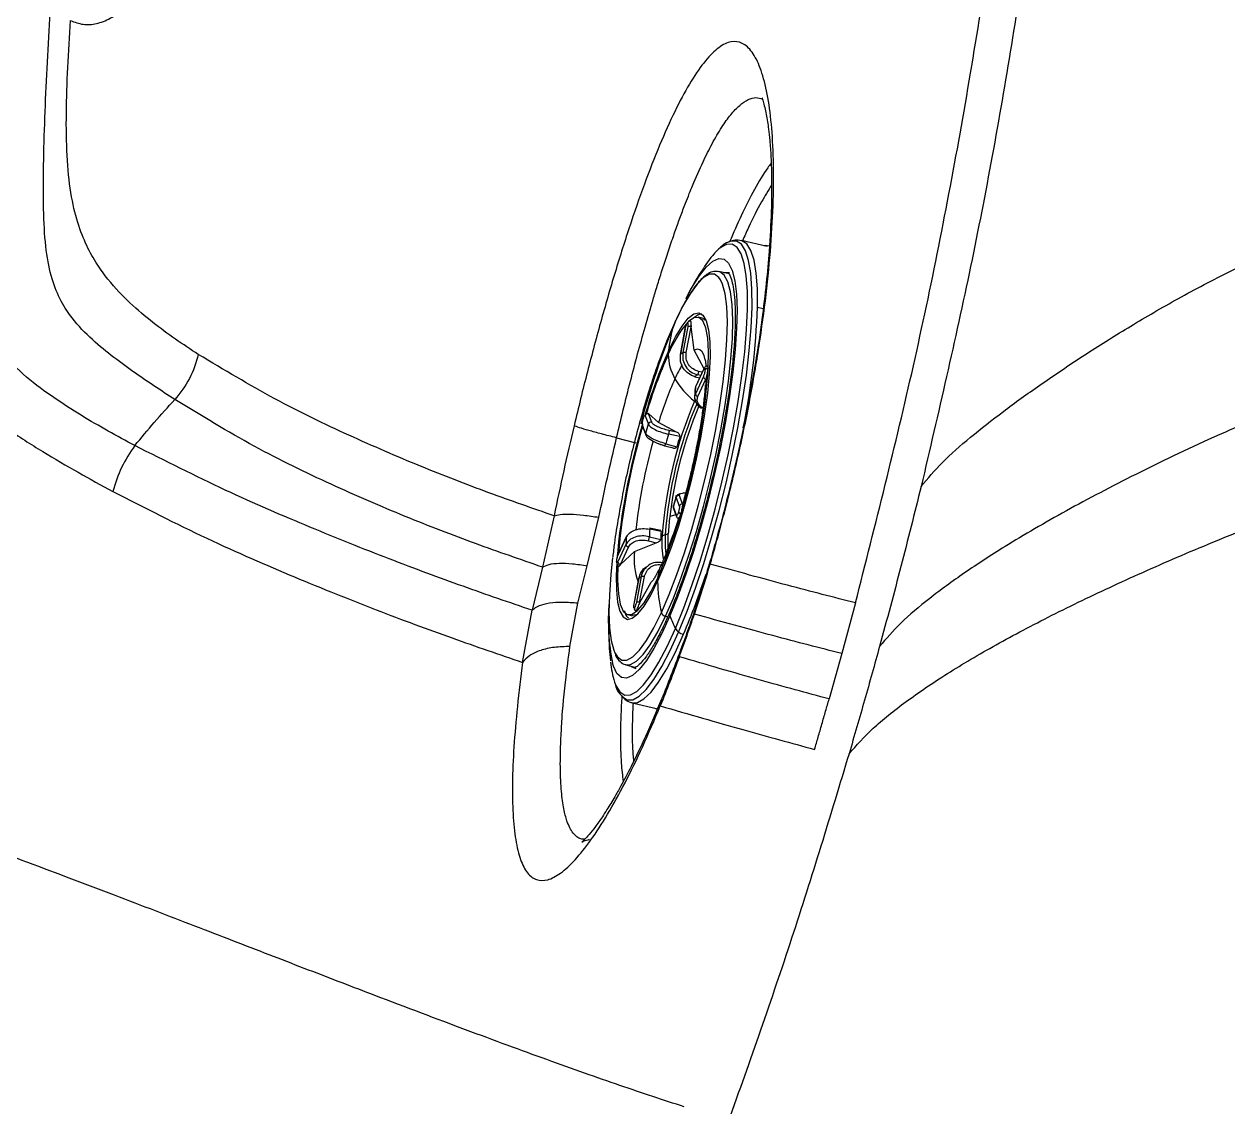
# Model space of a CAD drawing. Extents: x 939 to 1039, y 781 to 934.
# Drawn here: x 1025.8 to 1030.85, y 836.54 to 841.09 of the extents above; entities that cross this region are included whole.
import ezdxf

# ---------------------------------------------------------------- set-up
doc = ezdxf.new("R2010")
doc.units = 0
doc.header["$MEASUREMENT"] = 0
doc.layers.add('1', color=4, linetype='Continuous')

# ---------------------------------------------------------------- blocks, each defined once
blk = doc.blocks.new('Envoy')
at = {"layer": '1', "color": 3, "linetype": 'Continuous', "lineweight": 25}
for p, q in [((90.2629, 40.9788), (90.1553, 41.0043)), ((90.2723, 40.9806), (90.2639, 40.9826)), ((90.1032, 40.8649), (90.0606, 40.8742)), ((89.923, 40.7622), (89.9435, 40.8004)), ((90.2227, 40.7247), (90.2465, 40.7191)), ((89.9282, 40.6573), (89.9286, 40.6577)), ((89.9326, 40.6642), (89.9321, 40.6638)), ((89.9924, 40.6781), (89.9735, 40.6822)), ((89.9196, 40.6342), (89.8994, 40.526)), ((89.8998, 40.5265), (89.9199, 40.6347)), ((89.9298, 40.6426), (89.9097, 40.5344)), ((89.9235, 40.534), (89.9437, 40.6422)), ((89.9279, 40.6575), (89.9273, 40.6562)), ((89.9446, 40.6479), (89.9437, 40.6422)), ((89.9437, 40.6422), (89.9444, 40.6421)), ((89.9444, 40.6421), (89.9446, 40.6479)), ((89.9573, 40.5439), (89.9444, 40.6421)), ((89.8493, 40.5422), (89.8546, 40.5409)), ((89.9986, 40.4657), (89.9573, 40.5439)), ((89.9636, 40.3917), (89.9972, 40.4645)), ((89.9977, 40.4668), (89.9642, 40.394)), ((90.0023, 40.4627), (90.0023, 40.4612)), ((90.015, 40.468), (90.0149, 40.4665)), ((90.0162, 40.4702), (90.0216, 40.469)), ((89.9606, 40.4332), (89.98, 40.4284)), ((89.9958, 40.4342), (89.9622, 40.3614)), ((89.9846, 40.4383), (89.9711, 40.4415)), ((89.9728, 40.3502), (90.0063, 40.4229)), ((89.9908, 40.4517), (89.9758, 40.4552)), ((90.0081, 40.4272), (90.0063, 40.4229)), ((90.0063, 40.4229), (90.0071, 40.4227)), ((90.0071, 40.4227), (90.0081, 40.4272)), ((90.0075, 40.3992), (90.0071, 40.4227)), ((89.9613, 40.3768), (89.9636, 40.3917)), ((89.7435, 40.2578), (89.743, 40.256)), ((89.743, 40.2553), (89.7436, 40.2571)), ((89.7513, 40.2691), (89.7647, 40.2337)), ((89.7626, 40.2784), (89.7595, 40.277)), ((89.7646, 40.2788), (89.7615, 40.2785)), ((89.7663, 40.2773), (89.7646, 40.2788)), ((89.7646, 40.2788), (89.7655, 40.2774)), ((89.7789, 40.242), (89.7655, 40.2774)), ((89.7655, 40.2774), (89.7663, 40.2773)), ((89.8075, 40.2411), (89.7663, 40.2773)), ((89.7533, 40.1955), (89.74, 40.2309)), ((89.7402, 40.2241), (89.7536, 40.1886)), ((89.8835, 40.2007), (89.8075, 40.2411)), ((89.8835, 40.2007), (89.8512, 40.2075)), ((89.6311, 40.177), (89.7121, 40.1561)), ((89.897, 40.1822), (89.8495, 40.1923)), ((89.8328, 40.1438), (89.8328, 40.1438)), ((89.8331, 40.1437), (89.8396, 40.142)), ((89.8375, 40.152), (89.8844, 40.1396)), ((89.8396, 40.142), (89.8689, 40.1343)), ((89.8822, 39.9301), (89.8811, 39.9259)), ((89.8811, 39.9259), (89.8945, 39.8905)), ((89.883, 39.9332), (89.8814, 39.9319)), ((89.9087, 39.8988), (89.8953, 39.9342)), ((89.9094, 39.8986), (89.9128, 39.9029)), ((90.095, 39.9141), (90.0966, 39.9113)), ((89.3694, 39.8496), (89.3204, 39.6343)), ((89.8804, 39.8531), (89.8547, 39.8472)), ((89.8697, 39.8877), (89.8709, 39.892)), ((89.8831, 39.8523), (89.8697, 39.8877)), ((89.8699, 39.8809), (89.8833, 39.8454)), ((89.8914, 39.8661), (89.8908, 39.8643)), ((89.902, 39.8603), (89.9014, 39.8584)), ((89.9087, 39.8988), (89.9092, 39.8963)), ((89.9094, 39.8986), (89.9087, 39.8988)), ((89.9092, 39.8963), (89.9094, 39.8986)), ((89.5086, 39.64), (89.5573, 39.8434)), ((89.8833, 39.8454), (89.884, 39.8439)), ((89.6386, 39.6872), (89.6722, 39.76)), ((89.6728, 39.7623), (89.6392, 39.6895)), ((89.7693, 39.7617), (89.8165, 39.7497)), ((89.8173, 39.7876), (89.7694, 39.7979)), ((89.818, 39.7835), (89.7708, 39.7937)), ((89.6708, 39.7297), (89.6372, 39.6569)), ((89.6478, 39.6457), (89.6814, 39.7184)), ((89.6485, 39.6455), (89.7065, 39.6992)), ((89.7065, 39.6992), (89.7971, 39.7369)), ((89.765, 39.7451), (89.7971, 39.7369)), ((89.6316, 39.6581), (89.6315, 39.6566)), ((89.6321, 39.6587), (89.6321, 39.6602)), ((90.025, 39.6576), (90.0244, 39.6471)), ((89.3204, 39.6343), (89.2772, 39.4532)), ((89.4692, 39.4825), (89.5086, 39.64)), ((89.6478, 39.6457), (89.646, 39.6422)), ((89.646, 39.6422), (89.6485, 39.6455)), ((89.6485, 39.6455), (89.6478, 39.6457)), ((89.7564, 39.6349), (89.7564, 39.6349)), ((89.7244, 39.5865), (89.7042, 39.4783)), ((89.7046, 39.4788), (89.7247, 39.587)), ((89.7346, 39.5949), (89.7145, 39.4867)), ((89.7283, 39.4863), (89.7484, 39.5945)), ((89.729, 39.4862), (89.7759, 39.5706)), ((89.2373, 39.2349), (89.2772, 39.4532)), ((89.436, 39.3011), (89.4692, 39.4825)), ((89.7063, 39.4641), (89.7058, 39.4637)), ((89.7134, 39.4508), (89.7129, 39.4505)), ((89.7283, 39.4863), (89.7271, 39.4805)), ((89.7271, 39.4805), (89.729, 39.4862)), ((89.729, 39.4862), (89.7283, 39.4863)), ((89.9609, 39.4539), (89.9581, 39.4372)), ((90.6338, 39.4842), (90.5764, 39.2719)), ((89.6783, 39.4351), (89.697, 39.4303)), ((89.7133, 39.4337), (89.6971, 39.4312)), ((89.8367, 39.4284), (89.8462, 39.4261)), ((89.8948, 39.2582), (89.8995, 39.2803)), ((90.5764, 39.2719), (90.5231, 39.0813)), ((89.6701, 39.2244), (89.7123, 39.2137)), ((89.6964, 39.0657), (89.8041, 39.0402)), ((89.8149, 39.0525), (89.8222, 39.0822))]:
    blk.add_line(p, q, dxfattribs=at)
at = {"layer": '1', "color": 3, "linetype": 'Continuous', "lineweight": 25, "flags": 128}
for points in [[(89.8781, 39.3772), (89.9132, 39.4632), (89.9478, 39.5576), (89.9817, 39.6592), (90.0143, 39.7663), (90.045, 39.8774), (90.0735, 39.991), (90.0994, 40.1054), (90.1222, 40.2188), (90.1416, 40.3297), (90.1574, 40.4364), (90.1694, 40.5373), (90.1772, 40.6311), (90.1809, 40.7162), (90.1804, 40.7916), (90.1756, 40.8561), (90.1667, 40.9087), (90.1538, 40.9486), (90.1371, 40.9754), (90.1167, 40.9886), (90.0931, 40.988), (90.0666, 40.9736), (90.0595, 40.9679)], [(89.8918, 39.3619), (89.9274, 39.4495), (89.9627, 39.5456), (89.9972, 39.649), (90.0303, 39.758), (90.0616, 39.8712), (90.0907, 39.9868), (90.117, 40.1032), (90.1402, 40.2187), (90.16, 40.3315), (90.1761, 40.4402), (90.1882, 40.5429), (90.1962, 40.6384), (90.2, 40.7251), (90.1994, 40.8018), (90.1946, 40.8674), (90.1855, 40.921), (90.1724, 40.9617), (90.1553, 40.9889), (90.1347, 41.0024), (90.1106, 41.0017), (90.1051, 40.9998)], [(90.2227, 40.7247), (90.2222, 40.802), (90.2173, 40.868), (90.2082, 40.9219), (90.1949, 40.9629), (90.1778, 40.9903), (90.157, 41.0038), (90.1555, 41.0042)], [(90.2639, 40.9826), (90.2559, 40.9836), (90.2461, 40.9828)], [(89.9435, 40.8004), (89.9458, 40.8045), (89.9775, 40.8552), (90.0075, 40.8932), (90.0352, 40.9179), (90.0603, 40.9289), (90.0823, 40.926), (90.101, 40.9093), (90.116, 40.879), (90.127, 40.8356), (90.1339, 40.7798), (90.1367, 40.7125), (90.1351, 40.6347), (90.1294, 40.5477), (90.1195, 40.4528), (90.1056, 40.3516), (90.088, 40.2456), (90.0668, 40.1364), (90.0426, 40.0259), (90.0155, 39.9158), (89.9861, 39.8077), (89.9549, 39.7035), (89.9222, 39.6047), (89.8887, 39.5129), (89.8548, 39.4296)], [(89.8367, 39.4284), (89.8698, 39.5048), (89.9027, 39.5905), (89.9351, 39.6841), (89.9662, 39.7839), (89.9957, 39.8882), (90.0229, 39.9953), (90.0474, 40.1033), (90.0689, 40.2104), (90.0868, 40.3147), (90.101, 40.4145), (90.1112, 40.508), (90.1171, 40.5937), (90.1188, 40.6701), (90.1161, 40.7358), (90.1092, 40.7898), (90.0981, 40.8311), (90.083, 40.8591), (90.0642, 40.8731), (90.0602, 40.8742)], [(90.0677, 40.8391), (90.0611, 40.8488), (90.0427, 40.8626), (90.0209, 40.8626), (89.9962, 40.8487), (89.9689, 40.8213), (89.9395, 40.7807), (89.9086, 40.7276), (89.8766, 40.663)], [(90.0818, 40.8695), (90.0905, 40.8708), (90.0977, 40.8702)], [(90.1046, 40.8686), (90.0884, 40.8685), (90.0876, 40.8683)], [(89.8193, 39.4438), (89.8517, 39.5188), (89.8841, 39.603), (89.9159, 39.6949), (89.9465, 39.7929), (89.9754, 39.8953), (90.0021, 40.0005), (90.0262, 40.1066), (90.0473, 40.2117), (90.0649, 40.3142), (90.0788, 40.4122), (90.0888, 40.504), (90.0947, 40.5882), (90.0963, 40.6632), (90.0937, 40.7278), (90.0869, 40.7808), (90.0759, 40.8214), (90.0677, 40.8391)], [(89.8493, 40.5422), (89.8782, 40.6), (89.906, 40.6457), (89.932, 40.6784), (89.9556, 40.6971), (89.9764, 40.7017), (89.9938, 40.6918), (90.0074, 40.6678), (90.0171, 40.6302), (90.0224, 40.5798), (90.0234, 40.5178), (90.02, 40.4455), (90.0123, 40.3645), (90.0004, 40.2768), (89.9847, 40.1841), (89.9654, 40.0887), (89.943, 39.9925), (89.918, 39.8979), (89.891, 39.8068), (89.8625, 39.7214), (89.8332, 39.6434), (89.8038, 39.5748)], [(89.8766, 40.663), (89.8442, 40.588), (89.8143, 40.5107)], [(90.0162, 40.4702), (90.0173, 40.5385), (90.0137, 40.5951), (90.0055, 40.6384), (89.9929, 40.6674), (89.9762, 40.6815), (89.9558, 40.6802), (89.9335, 40.6648)], [(89.9876, 40.6972), (89.9744, 40.6927), (89.9581, 40.681)], [(89.9196, 40.6342), (89.9196, 40.6342), (89.9199, 40.6347)], [(89.8998, 40.5265), (89.8994, 40.526), (89.8994, 40.526)], [(90.0036, 40.5041), (89.9984, 40.5218), (89.9906, 40.537), (89.981, 40.5458), (89.9699, 40.5481), (89.9572, 40.5439)], [(89.9977, 40.4668), (89.9975, 40.4661), (89.9972, 40.4645)], [(89.9988, 40.4683), (89.9982, 40.4675), (89.9977, 40.4668)], [(89.9636, 40.3917), (89.9639, 40.3933), (89.9642, 40.394)], [(89.743, 40.2553), (89.7429, 40.2559), (89.743, 40.256)], [(89.8359, 39.7704), (89.8355, 39.718), (89.8378, 39.6892)], [(89.8485, 39.716), (89.8481, 39.7241), (89.8485, 39.7746)], [(89.6147, 39.6752), (89.6071, 39.6028), (89.6013, 39.5186), (89.5996, 39.4436), (89.6023, 39.3791), (89.6091, 39.3261), (89.62, 39.2855), (89.6243, 39.2753)], [(89.632, 39.6557), (89.6297, 39.5992), (89.6307, 39.5372), (89.636, 39.4868), (89.6457, 39.4492), (89.6593, 39.4252), (89.6767, 39.4153), (89.6975, 39.4198), (89.7211, 39.4386), (89.7471, 39.4712), (89.7749, 39.517), (89.8038, 39.5748)], [(89.6316, 39.6581), (89.6317, 39.6588), (89.6321, 39.6602)], [(89.6386, 39.6872), (89.6389, 39.6889), (89.6392, 39.6895)], [(89.6364, 39.6469), (89.6353, 39.5785), (89.6389, 39.522), (89.6471, 39.4787), (89.6597, 39.4497), (89.6764, 39.4356), (89.6968, 39.4369), (89.7204, 39.4535), (89.7466, 39.485), (89.7748, 39.5306), (89.8042, 39.5893)], [(89.7244, 39.5865), (89.7244, 39.5865), (89.7247, 39.587)], [(89.7759, 39.5706), (89.7833, 39.5787), (89.7844, 39.5799)], [(89.7046, 39.4788), (89.7042, 39.4783), (89.7043, 39.4778), (89.7044, 39.4777)], [(89.8548, 39.4296), (89.8212, 39.356), (89.7882, 39.2934), (89.7565, 39.2426), (89.7266, 39.2046), (89.6988, 39.1799), (89.6737, 39.1689), (89.6517, 39.1718), (89.633, 39.1885), (89.6181, 39.2188), (89.6142, 39.231)], [(89.6243, 39.2753), (89.6348, 39.258), (89.6532, 39.2442), (89.675, 39.2442), (89.6998, 39.2581), (89.7271, 39.2856), (89.7564, 39.3262), (89.7873, 39.3792), (89.8193, 39.4438)], [(89.6705, 39.2244), (89.6898, 39.2252), (89.715, 39.2393), (89.7428, 39.2673), (89.7727, 39.3086), (89.8042, 39.3627), (89.8367, 39.4284)], [(89.623, 39.1521), (89.6286, 39.1377), (89.6454, 39.1109), (89.6657, 39.0978), (89.6893, 39.0984), (89.7159, 39.1128), (89.745, 39.1407), (89.7763, 39.1818), (89.8092, 39.2355), (89.8433, 39.3009), (89.8781, 39.3772)], [(89.6518, 39.0943), (89.6548, 39.0909), (89.6755, 39.0774), (89.6995, 39.0781), (89.7266, 39.0927), (89.7562, 39.1212), (89.788, 39.163), (89.8216, 39.2177), (89.8563, 39.2843), (89.8918, 39.3619)], [(89.6964, 39.0657), (89.719, 39.0668), (89.7462, 39.0815), (89.776, 39.1101), (89.808, 39.1523), (89.8418, 39.2073), (89.8768, 39.2743), (89.9124, 39.3525)], [(89.7064, 39.211), (89.6942, 39.2167), (89.6911, 39.2191)], [(89.6969, 39.2176), (89.7009, 39.2145), (89.712, 39.2097)], [(89.8032, 39.0364), (89.7889, 39.043), (89.7873, 39.0442)]]:
    blk.add_lwpolyline(points, dxfattribs=at)
at = {"layer": '1', "color": 3, "linetype": 'Continuous', "lineweight": 25}
for centre, radius, start, end in [((90.3155, 40.6974), 0.3724, 133.4211, 148.0615), ((87.0533, 40.8407), 3.1715, 348.6875, 357.9051), ((92.9724, 39.3799), 3.3508, 157.3873, 165.2132), ((90.3034, 40.3415), 0.4916, 139.3946, 157.7337), ((90.2974, 40.5044), 0.4497, 159.3365, 175.1757), ((89.9389, 40.6553), 0.0109, 128.6588, 169.7267), ((89.9393, 40.6557), 0.0109, 126.1865, 169.7956), ((89.9362, 40.6196), 0.0239, 71.7087, 105.3658), ((91.8198, 39.6676), 2.1558, 156.0674, 163.7544), ((91.7526, 39.6828), 2.0833, 156.0706, 163.416), ((90.051, 40.5271), 0.2026, 179.8001, 210.3569), ((89.9495, 40.474), 0.0723, 123.4352, 133.4815), ((89.916, 40.5114), 0.0239, 71.7124, 105.3611), ((87.3125, 40.6548), 2.71, 336.8464, 356.0936), ((90.4717, 40.1545), 0.654, 149.6549, 155.59), ((90.0126, 40.4558), 0.0124, 78.9127, 146.3286), ((90.0126, 40.4544), 0.0124, 78.9076, 146.3291), ((91.2953, 39.7889), 1.5551, 155.8647, 163.0938), ((90.1532, 40.5843), 0.3197, 209.9385, 232.4229), ((90.0032, 40.3902), 0.0605, 122.1213, 134.7965), ((90.0085, 40.4356), 0.0129, 186.3699, 260.0841), ((88.9888, 40.4224), 0.9753, 356.4146, 358.1984), ((89.975, 40.3628), 0.0129, 186.3887, 260.0906), ((91.5739, 39.644), 1.7556, 156.9664, 175.9737), ((91.5168, 39.6576), 1.6846, 156.7483, 176.1613), ((91.5286, 39.6533), 1.6851, 157.187, 173.393), ((89.7445, 40.2575), 0.00106, 111.6223, 202.4153), ((89.763, 40.2654), 0.0123, 78.1245, 162.4107), ((92.5383, 39.4143), 2.9166, 163.644, 174.9964), ((92.4246, 39.439), 2.7968, 163.7027, 174.9346), ((89.7501, 40.2278), 0.0106, 163.0502, 200.7197), ((91.8926, 39.5813), 2.2257, 162.9563, 163.9822), ((89.7764, 40.23), 0.0123, 78.1127, 162.4061), ((92.0274, 39.5355), 2.329, 164.3737, 173.7489), ((89.7635, 40.1924), 0.0106, 163.095, 207.8825), ((91.662, 39.6323), 1.897, 162.8321, 164.1014), ((91.6815, 39.6293), 1.8682, 162.7855, 164.1487), ((87.7618, 40.5344), 2.2049, 342.9448, 343.9804), ((89.8927, 39.9222), 0.0123, 78.1193, 162.416), ((89.88, 39.8846), 0.0108, 163.3472, 200.4227), ((89.8933, 39.8492), 0.0106, 163.0509, 200.719), ((89.9047, 39.877), 0.0188, 222.4714, 259.9908), ((89.9052, 39.8788), 0.0188, 222.4463, 260.0159), ((89.9061, 39.8868), 0.0123, 78.1256, 162.4132), ((90.8891, 39.7222), 1.0419, 173.109, 177.1186), ((90.6953, 39.6967), 1.025, 176.4579, 178.1551), ((89.6787, 39.7596), 0.00647, 108.5303, 176.1229), ((90.5993, 39.7386), 0.8304, 176.1983, 178.4074), ((90.6545, 39.7272), 0.8383, 176.1497, 178.4642), ((90.1724, 39.7346), 0.3513, 174.6647, 191.4906), ((89.7943, 39.9181), 0.1535, 280.6477, 285.749), ((89.7978, 39.9056), 0.1404, 285.7438, 291.1613), ((89.6836, 39.7311), 0.0129, 186.3887, 260.0906), ((89.9912, 39.6697), 0.2862, 174.0796, 199.7801), ((89.6371, 39.6563), 0.0056, 154.93, 196.5372), ((89.65, 39.6583), 0.0129, 186.3699, 260.0841), ((89.9509, 39.5798), 0.147, 155.4702, 176.2934), ((87.045, 40.5679), 3.1143, 337.0301, 341.9929), ((89.6849, 39.6473), 0.0723, 303.4325, 313.4883), ((89.741, 39.5719), 0.0238, 71.7016, 105.3671), ((90.3454, 39.5724), 0.5416, 179.7487, 193.7374), ((90.5007, 39.4081), 0.904, 175.0234, 191.2988), ((89.7178, 39.4616), 0.0122, 170.1055, 246.5407), ((89.7183, 39.462), 0.0122, 170.1558, 246.4904), ((89.7208, 39.4637), 0.0239, 71.7119, 105.3626), ((89.8414, 39.4514), 0.0234, 198.804, 258.3651), ((89.8729, 39.4376), 0.0198, 158.0137, 204.0026), ((90.4595, 39.6674), 0.6498, 201.4662, 206.5208), ((89.9163, 39.3975), 0.0432, 208.0123, 235.401), ((89.9261, 39.4099), 0.059, 234.4132, 256.6335), ((90.0214, 39.2757), 0.4171, 185.5024, 197.2311)]:
    blk.add_arc(centre, radius, start, end, dxfattribs=at)
for points, knots in [([(90.6338, 39.4842), (90.7177, 39.8149), (90.8855, 40.4771), (91.085, 41.484), (91.2446, 42.5005), (91.3591, 43.5259), (91.4284, 44.557), (91.4514, 45.5909), (91.4281, 46.624), (91.3586, 47.6534), (91.2441, 48.6766), (91.0847, 49.6913), (90.8854, 50.6971), (90.7176, 51.3588), (90.6338, 51.6894)], [0, 0, 0, 0, 0.082893, 0.165977, 0.249302, 0.33286, 0.416585, 0.500355, 0.584053, 0.667606, 0.750973, 0.834144, 0.917137, 1, 1, 1, 1]), ([(90.9092, 51.2008), (90.9809, 50.8937), (91.1241, 50.2799), (91.2936, 49.3497), (91.4284, 48.4144), (91.5248, 47.4744), (91.583, 46.5314), (91.6024, 45.5868), (91.583, 44.6422), (91.5248, 43.6992), (91.4284, 42.7592), (91.2936, 41.8239), (91.1241, 40.8937), (90.9809, 40.2799), (90.9092, 39.9728)], [0, 0, 0, 0, 0.083419, 0.166756, 0.250078, 0.333392, 0.416698, 0.499998, 0.583299, 0.666606, 0.749922, 0.833247, 0.916586, 1, 1, 1, 1]), ([(87.3402, 41.9271), (87.3579, 41.9206), (87.3933, 41.9076), (87.4494, 41.912), (87.5072, 41.9339), (87.5663, 41.975), (87.6258, 42.0345), (87.685, 42.1117), (87.7431, 42.2057), (87.7995, 42.3156), (87.8533, 42.4399), (87.9039, 42.5774), (87.9506, 42.7265), (87.9928, 42.8855), (88.03, 43.0529), (88.0615, 43.2268), (88.0877, 43.4055), (88.0998, 43.5269), (88.1059, 43.5876)], [0, 0, 0, 0, 0.062445, 0.125073, 0.187829, 0.250666, 0.313533, 0.376378, 0.439164, 0.501866, 0.564468, 0.626963, 0.689349, 0.75163, 0.81382, 0.875932, 0.937985, 1, 1, 1, 1]), ([(87.778, 40.3372), (87.7487, 40.3564), (87.6908, 40.3942), (87.6017, 40.4551), (87.5113, 40.5209), (87.4206, 40.596), (87.3446, 40.6769), (87.2888, 40.7678), (87.2532, 40.8657), (87.2328, 40.9932), (87.2257, 41.1546), (87.227, 41.3424), (87.2335, 41.544), (87.2431, 41.7516), (87.2511, 41.8922), (87.2551, 41.9622)], [0, 0, 0, 0, 0.10047, 0.198393, 0.299152, 0.399987, 0.499836, 0.563833, 0.627083, 0.689002, 0.750865, 0.813137, 0.875669, 0.938077, 1, 1, 1, 1]), ([(87.8765, 40.5266), (87.8446, 40.5476), (87.7812, 40.589), (87.6853, 40.6598), (87.5902, 40.7398), (87.5115, 40.8215), (87.4512, 40.9036), (87.4078, 40.9797), (87.3693, 41.0757), (87.3399, 41.1998), (87.324, 41.3567), (87.3217, 41.5375), (87.3282, 41.7294), (87.3362, 41.8613), (87.3402, 41.9271)], [0, 0, 0, 0, 0.122454, 0.242731, 0.366933, 0.489016, 0.552641, 0.617059, 0.681284, 0.745376, 0.809158, 0.872729, 0.936461, 1, 1, 1, 1]), ([(90.0966, 39.9113), (90.1151, 39.9875), (90.1521, 40.1397), (90.1978, 40.3681), (90.2352, 40.5916), (90.2633, 40.8068), (90.2819, 41.0099), (90.2909, 41.1976), (90.2903, 41.3666), (90.2806, 41.5137), (90.262, 41.6364), (90.2353, 41.7323), (90.201, 41.7996), (90.1599, 41.8367), (90.1129, 41.843), (90.0609, 41.8183), (90.0047, 41.7629), (89.9452, 41.6779), (89.8834, 41.5651), (89.82, 41.4267), (89.756, 41.2652), (89.692, 41.0839), (89.6289, 40.8859), (89.5675, 40.6748), (89.5082, 40.4544), (89.4715, 40.3031), (89.4531, 40.2274)], [0, 0, 0, 0, 0.041525, 0.083041, 0.124556, 0.166079, 0.207623, 0.249196, 0.290808, 0.332463, 0.374167, 0.415921, 0.457725, 0.49957, 0.541448, 0.583347, 0.625253, 0.667144, 0.708995, 0.75079, 0.792516, 0.834162, 0.875724, 0.917208, 0.958627, 1, 1, 1, 1]), ([(90.9092, 39.9728), (90.9371, 40.0061), (90.993, 40.0726), (91.1135, 40.1786), (91.2515, 40.2872), (91.4053, 40.3979), (91.5717, 40.5102), (91.7508, 40.6238), (91.9454, 40.7389), (92.1382, 40.8429), (92.328, 40.9352), (92.5086, 41.0147), (92.7091, 41.0939), (92.9287, 41.1714), (93.1637, 41.2461), (93.4498, 41.3292), (93.7863, 41.4187), (94.1695, 41.514), (94.555, 41.6064), (94.8126, 41.6672), (94.9417, 41.6976)], [0, 0, 0, 0, 0.062862, 0.125712, 0.188541, 0.251368, 0.3142, 0.376875, 0.439389, 0.501719, 0.543252, 0.584685, 0.625982, 0.667225, 0.708551, 0.750015, 0.81229, 0.874652, 0.937208, 1, 1, 1, 1]), ([(89.6311, 40.177), (89.6405, 40.2163), (89.6595, 40.296), (89.6893, 40.4137), (89.7198, 40.5296), (89.7516, 40.6442), (89.7762, 40.7287), (89.7933, 40.7856), (89.8023, 40.8151), (89.8118, 40.8458), (89.8218, 40.8776), (89.8324, 40.9104), (89.8434, 40.9442), (89.855, 40.9788), (89.8634, 41.0033), (89.8714, 41.0266), (89.8823, 41.0576), (89.8997, 41.1058), (89.9189, 41.1566), (89.9358, 41.1994), (89.9604, 41.2597), (89.9924, 41.3323), (90.0335, 41.4142), (90.0724, 41.4807), (90.1111, 41.5348), (90.1481, 41.574), (90.1834, 41.5977), (90.2154, 41.6069), (90.2343, 41.6006), (90.2433, 41.5976)], [0, 0, 0, 0, 0.049064, 0.099436, 0.148696, 0.19807, 0.25041, 0.263524, 0.277374, 0.29196, 0.307285, 0.323347, 0.340149, 0.35769, 0.375973, 0.378086, 0.394269, 0.425233, 0.457018, 0.481227, 0.50177, 0.569029, 0.627701, 0.692578, 0.753732, 0.81751, 0.880774, 0.943508, 1, 1, 1, 1]), ([(90.2432, 41.6015), (90.2426, 41.6019), (90.2409, 41.603), (90.2458, 41.5904), (90.2527, 41.5647), (90.2589, 41.536), (90.2643, 41.5053), (90.2695, 41.4688), (90.2748, 41.42), (90.2798, 41.3501), (90.2827, 41.2523), (90.2812, 41.1219), (90.2733, 40.9762), (90.2595, 40.8228), (90.2414, 40.6695), (90.216, 40.4972), (90.182, 40.3065), (90.1414, 40.1096), (90.1087, 39.9775), (90.0931, 39.9145)], [0, 0, 0, 0, 0.021539, 0.071354, 0.115499, 0.154494, 0.188221, 0.217379, 0.254709, 0.304731, 0.367488, 0.44301, 0.531326, 0.597354, 0.669101, 0.746586, 0.829831, 0.918862, 1, 1, 1, 1]), ([(90.2797, 41.3283), (90.275, 41.3222), (90.253, 41.2942), (90.2108, 41.221), (90.1573, 41.1184), (90.1219, 41.0365), (90.1058, 40.9993)], [0, 0, 0, 0, 0.089624, 0.41124, 0.732854, 1, 1, 1, 1]), ([(90.2816, 41.2363), (90.2676, 41.2139), (90.2362, 41.1636), (90.195, 41.0837), (90.1681, 41.0221), (90.1598, 41.0032)], [0, 0, 0, 0, 0.357199, 0.802031, 1, 1, 1, 1]), ([(94.8452, 41.0417), (94.7206, 41.0101), (94.4714, 40.9471), (94.1008, 40.8484), (93.7342, 40.7461), (93.3748, 40.6397), (93.0282, 40.5289), (92.7028, 40.4139), (92.4045, 40.2966), (92.1031, 40.1659), (91.8043, 40.0232), (91.5129, 39.87), (91.2765, 39.7322), (91.0879, 39.6099), (90.9416, 39.5028), (90.8188, 39.399), (90.7628, 39.3341), (90.7349, 39.3017)], [0, 0, 0, 0, 0.062418, 0.124854, 0.187434, 0.250123, 0.312724, 0.375334, 0.438053, 0.500773, 0.58416, 0.667373, 0.75054, 0.812936, 0.875331, 0.937692, 1, 1, 1, 1]), ([(90.1047, 40.999), (90.1033, 40.9986), (90.0913, 40.9954), (90.079, 40.987), (90.0683, 40.9765), (90.0661, 40.9744)], [0, 0, 0, 0, 0.098421, 0.818871, 1, 1, 1, 1]), ([(90.1557, 41.0034), (90.1466, 41.005), (90.1288, 41.0082), (90.1126, 41.002), (90.1047, 40.999)], [0, 0, 0, 0, 0.512577, 1, 1, 1, 1]), ([(90.0989, 40.8697), (90.0987, 40.8699), (90.0981, 40.8702), (90.1047, 40.8629), (90.1131, 40.8429), (90.121, 40.8106), (90.1267, 40.7668), (90.1297, 40.7116), (90.1294, 40.6459), (90.1256, 40.5708), (90.1182, 40.4877), (90.1073, 40.398), (90.093, 40.3031), (90.0755, 40.2043), (90.0551, 40.1033), (90.032, 40.0014), (90.0066, 39.9001), (89.9793, 39.8009), (89.9504, 39.7054), (89.9203, 39.6147), (89.8902, 39.532), (89.8682, 39.477), (89.8566, 39.4497), (89.8546, 39.445)], [0, 0, 0, 0, 0.0219385, 0.0651185, 0.1105764, 0.1569701, 0.2055604, 0.2558205, 0.3071438, 0.3591116, 0.4114698, 0.4640694, 0.5168218, 0.5696702, 0.6225791, 0.6755217, 0.728478, 0.781426, 0.8343448, 0.8872117, 0.9399964, 0.9897531, 1, 1, 1, 1]), ([(90.0598, 40.8732), (90.0531, 40.8742), (90.038, 40.8765), (90.0144, 40.8659), (89.989, 40.8463), (89.9611, 40.8142), (89.9314, 40.7694), (89.9031, 40.7188), (89.8849, 40.6804), (89.8769, 40.6637)], [0, 0, 0, 0, 0.103534, 0.233086, 0.37932, 0.545027, 0.711225, 0.874628, 1, 1, 1, 1]), ([(89.9976, 40.8909), (89.9955, 40.8879), (89.9751, 40.8583), (89.9499, 40.8145), (89.9289, 40.7721), (89.9218, 40.7579)], [0, 0, 0, 0, 0.071474, 0.688821, 1, 1, 1, 1]), ([(90.6069, 38.8516), (90.638, 38.8866), (90.7001, 38.9568), (90.8416, 39.0699), (91.0145, 39.1873), (91.2197, 39.3084), (91.4533, 39.4319), (91.7134, 39.5572), (91.9978, 39.6835), (92.3044, 39.8099), (92.6308, 39.9358), (92.9749, 40.0601), (93.3345, 40.1822), (93.7076, 40.3013), (94.0919, 40.4166), (94.4851, 40.5272), (94.8847, 40.6328), (95.1544, 40.6979), (95.2891, 40.7304)], [0, 0, 0, 0, 0.062314, 0.124681, 0.18708, 0.249473, 0.311854, 0.37427, 0.436802, 0.499474, 0.562239, 0.624909, 0.687527, 0.750225, 0.812796, 0.875218, 0.937643, 1, 1, 1, 1]), ([(89.9286, 40.6577), (89.9293, 40.6578), (89.9305, 40.6582), (89.9311, 40.6544), (89.9309, 40.649), (89.9302, 40.6447), (89.9298, 40.6426)], [0, 0, 0, 0, 0.279681, 0.559231, 0.779571, 1, 1, 1, 1]), ([(89.9422, 40.6665), (89.9422, 40.6665), (89.9413, 40.667), (89.9391, 40.667), (89.9359, 40.6664), (89.9339, 40.6651), (89.9329, 40.6645)], [0, 0, 0, 0, 0.013027, 0.344037, 0.674308, 1, 1, 1, 1]), ([(89.9446, 40.6479), (89.9446, 40.651), (89.9446, 40.6572), (89.9439, 40.6638), (89.9429, 40.6655), (89.9424, 40.6663)], [0, 0, 0, 0, 0.3453688, 0.6994211, 1, 1, 1, 1]), ([(89.992, 40.6769), (89.993, 40.6772), (89.9969, 40.6782), (89.9996, 40.674), (90.0015, 40.6709)], [0, 0, 0, 0, 0.261488, 1, 1, 1, 1]), ([(89.9199, 40.6347), (89.9205, 40.6375), (89.9217, 40.6432), (89.9242, 40.6504), (89.9264, 40.6553), (89.9276, 40.6566), (89.9282, 40.6573)], [0, 0, 0, 0, 0.279466, 0.558991, 0.779384, 1, 1, 1, 1]), ([(87.6105, 40.1442), (87.5733, 40.1642), (87.499, 40.2041), (87.3852, 40.2701), (87.2705, 40.3439), (87.1549, 40.4266), (87.0814, 40.5027), (87.0447, 40.5408)], [0, 0, 0, 0, 0.20022, 0.399282, 0.599057, 0.799619, 1, 1, 1, 1]), ([(87.8765, 40.5266), (87.8663, 40.4919), (87.8458, 40.4223), (87.8006, 40.3656), (87.778, 40.3372)], [0, 0, 0, 0, 0.49954, 1, 1, 1, 1]), ([(89.3694, 39.8496), (89.2791, 39.8809), (89.0984, 39.9435), (88.8102, 40.055), (88.5103, 40.1844), (88.1993, 40.3335), (87.9841, 40.4623), (87.8765, 40.5266)], [0, 0, 0, 0, 0.200217, 0.400276, 0.600443, 0.800374, 1, 1, 1, 1]), ([(89.8143, 40.5103), (89.8134, 40.508), (89.7987, 40.4701), (89.7736, 40.3938), (89.7394, 40.283), (89.7094, 40.1728), (89.6826, 40.063), (89.659, 39.9532), (89.6387, 39.8436), (89.6239, 39.7511), (89.6177, 39.6967), (89.6155, 39.6774)], [0, 0, 0, 0, 0.009168, 0.152408, 0.286421, 0.41578, 0.543084, 0.670099, 0.79802, 0.928487, 1, 1, 1, 1]), ([(89.9606, 40.4332), (89.9511, 40.4367), (89.9319, 40.4438), (89.9104, 40.4671), (89.8977, 40.4961), (89.8991, 40.5164), (89.8998, 40.5265)], [0, 0, 0, 0, 0.249963, 0.499972, 0.749968, 1, 1, 1, 1]), ([(89.9097, 40.5344), (89.909, 40.5243), (89.9076, 40.504), (89.9203, 40.475), (89.9419, 40.4517), (89.9614, 40.4449), (89.9711, 40.4415)], [0, 0, 0, 0, 0.250027, 0.500021, 0.750025, 1, 1, 1, 1]), ([(89.9758, 40.4552), (89.9676, 40.4581), (89.9511, 40.4639), (89.9326, 40.4836), (89.9217, 40.5082), (89.9229, 40.5255), (89.9235, 40.534)], [0, 0, 0, 0, 0.249828, 0.500215, 0.750495, 1, 1, 1, 1]), ([(90.0023, 40.4612), (90.0021, 40.4589), (90.0016, 40.4542), (89.9999, 40.446), (89.9978, 40.439), (89.9964, 40.4358), (89.9958, 40.4342)], [0, 0, 0, 0, 0.279665, 0.5592408, 0.7795603, 1, 1, 1, 1]), ([(89.9972, 40.4645), (89.998, 40.4661), (89.9997, 40.4692), (90.0014, 40.4695), (90.0024, 40.4673), (90.0023, 40.4642), (90.0023, 40.4627)], [0, 0, 0, 0, 0.279474, 0.558988, 0.779416, 1, 1, 1, 1]), ([(90.0149, 40.4779), (90.0136, 40.4781), (90.0109, 40.4784), (90.0065, 40.4765), (90.0022, 40.4732), (89.9999, 40.4699), (89.9988, 40.4683)], [0, 0, 0, 0, 0.25703, 0.512754, 0.761769, 1, 1, 1, 1]), ([(90.0036, 40.504), (90.0036, 40.5042), (90.0032, 40.5058), (90.0044, 40.4982), (90.0054, 40.4879), (90.0055, 40.4768), (90.0055, 40.4746)], [0, 0, 0, 0, 0.0568817, 0.4484442, 0.8861935, 1, 1, 1, 1]), ([(90.0081, 40.4272), (90.0088, 40.4303), (90.0103, 40.4364), (90.0125, 40.4472), (90.0143, 40.4579), (90.0147, 40.4636), (90.0149, 40.4665)], [0, 0, 0, 0, 0.246559, 0.499352, 0.752611, 1, 1, 1, 1]), ([(90.015, 40.468), (90.015, 40.4703), (90.0151, 40.4751), (90.0141, 40.4783), (90.0132, 40.4779), (90.0129, 40.4777)], [0, 0, 0, 0, 0.3837873, 0.7766112, 1, 1, 1, 1]), ([(89.9588, 40.4368), (89.9588, 40.436), (89.9588, 40.4345), (89.9592, 40.4332), (89.9598, 40.4326), (89.9604, 40.433), (89.9606, 40.4332)], [0, 0, 0, 0, 0.2594045, 0.5189271, 0.7683971, 1, 1, 1, 1]), ([(89.9758, 40.4552), (89.9757, 40.4544), (89.9754, 40.4529), (89.9746, 40.4498), (89.9735, 40.4463), (89.9724, 40.4435), (89.9716, 40.442), (89.9712, 40.4416), (89.9711, 40.4415)], [0, 0, 0, 0, 0.1247472, 0.2493466, 0.4999716, 0.7506548, 0.875296, 1, 1, 1, 1]), ([(90.0034, 40.3993), (90.0025, 40.3867), (90.0004, 40.3563), (89.9937, 40.2988), (89.9836, 40.2296), (89.9702, 40.1544), (89.954, 40.0757), (89.9352, 39.9962), (89.9203, 39.9382), (89.9115, 39.9085), (89.9102, 39.9038)], [0, 0, 0, 0, 0.098066, 0.235887, 0.378738, 0.524924, 0.673169, 0.822503, 0.972125, 1, 1, 1, 1]), ([(89.9622, 40.3614), (89.9597, 40.3545), (89.9562, 40.3447), (89.9611, 40.3352), (89.9625, 40.3325)], [0, 0, 0, 0, 0.712283, 1, 1, 1, 1]), ([(89.9602, 40.38), (89.9599, 40.3711), (89.9595, 40.3597), (89.9587, 40.3472), (89.9585, 40.3445)], [0, 0, 0, 0, 0.779096, 1, 1, 1, 1]), ([(86.9228, 40.3466), (86.9726, 40.3022), (87.072, 40.2133), (87.2239, 40.1183), (87.373, 40.0303), (87.4696, 39.978), (87.518, 39.9518)], [0, 0, 0, 0, 0.2506753, 0.5012559, 0.7500779, 1, 1, 1, 1]), ([(87.6105, 40.1442), (87.6374, 40.1768), (87.6916, 40.2426), (87.7491, 40.3055), (87.778, 40.3372)], [0, 0, 0, 0, 0.496482, 1, 1, 1, 1]), ([(89.3204, 39.6343), (89.2281, 39.6661), (89.0435, 39.7297), (88.7468, 39.8441), (88.4365, 39.9782), (88.1131, 40.1342), (87.8896, 40.2696), (87.778, 40.3372)], [0, 0, 0, 0, 0.200223, 0.400281, 0.60044, 0.80038, 1, 1, 1, 1]), ([(89.9588, 40.3455), (89.9596, 40.3394), (89.9613, 40.3272), (89.9722, 40.311), (89.9833, 40.3032), (89.9882, 40.2998)], [0, 0, 0, 0, 0.361745, 0.720038, 1, 1, 1, 1]), ([(89.9932, 40.3008), (89.9874, 40.3053), (89.9755, 40.3144), (89.9679, 40.3326), (89.9712, 40.3443), (89.9728, 40.3502)], [0, 0, 0, 0, 0.325034, 0.663039, 1, 1, 1, 1]), ([(89.74, 40.2309), (89.7397, 40.2322), (89.7392, 40.2347), (89.7399, 40.2416), (89.7412, 40.2488), (89.7424, 40.2531), (89.743, 40.2553)], [0, 0, 0, 0, 0.279488, 0.559011, 0.779403, 1, 1, 1, 1]), ([(89.7436, 40.2571), (89.7444, 40.2597), (89.7461, 40.2648), (89.7485, 40.2691), (89.7503, 40.2706), (89.751, 40.2696), (89.7513, 40.2691)], [0, 0, 0, 0, 0.279641, 0.559227, 0.77959, 1, 1, 1, 1]), ([(89.7527, 40.2717), (89.7526, 40.2717), (89.7518, 40.271), (89.7512, 40.27), (89.7505, 40.269)], [0, 0, 0, 0, 0.08198, 1, 1, 1, 1]), ([(89.4531, 40.2274), (89.4384, 40.1643), (89.4089, 40.0381), (89.3826, 39.9124), (89.3694, 39.8496)], [0, 0, 0, 0, 0.500001, 1, 1, 1, 1]), ([(89.6311, 40.177), (89.6096, 40.1824), (89.5666, 40.1932), (89.5133, 40.2078), (89.4722, 40.22), (89.4595, 40.225), (89.4531, 40.2274)], [0, 0, 0, 0, 0.250003, 0.5, 0.750001, 1, 1, 1, 1]), ([(89.7397, 40.2329), (89.7396, 40.2315), (89.7395, 40.2298), (89.7396, 40.2285), (89.7396, 40.2282)], [0, 0, 0, 0, 0.7509813, 1, 1, 1, 1]), ([(89.7647, 40.2337), (89.767, 40.2302), (89.7717, 40.2232), (89.7922, 40.2109), (89.8193, 40.1995), (89.8394, 40.1947), (89.8495, 40.1923)], [0, 0, 0, 0, 0.250032, 0.500045, 0.750042, 1, 1, 1, 1]), ([(89.8512, 40.2075), (89.8426, 40.2096), (89.8255, 40.2138), (89.8024, 40.2231), (89.7849, 40.2331), (89.7809, 40.239), (89.7789, 40.242)], [0, 0, 0, 0, 0.249801, 0.500214, 0.750483, 1, 1, 1, 1]), ([(89.8512, 40.2075), (89.8513, 40.2072), (89.8514, 40.2066), (89.8515, 40.2046), (89.8513, 40.2014), (89.8507, 40.1976), (89.8501, 40.1945), (89.8497, 40.193), (89.8495, 40.1923)], [0, 0, 0, 0, 0.1246939, 0.2493399, 0.5000323, 0.7506461, 0.8752913, 1, 1, 1, 1]), ([(89.5573, 39.8434), (89.5689, 39.8987), (89.5922, 40.0096), (89.6181, 40.1211), (89.6311, 40.177)], [0, 0, 0, 0, 0.498778, 1, 1, 1, 1]), ([(89.8375, 40.152), (89.8276, 40.155), (89.8078, 40.1609), (89.7809, 40.1728), (89.7604, 40.185), (89.7557, 40.192), (89.7533, 40.1955)], [0, 0, 0, 0, 0.249975, 0.499969, 0.749967, 1, 1, 1, 1]), ([(89.7537, 40.1884), (89.7546, 40.1865), (89.7564, 40.183), (89.7646, 40.175), (89.7803, 40.1646), (89.8014, 40.1547), (89.8197, 40.1479), (89.8289, 40.1452), (89.8336, 40.1438)], [0, 0, 0, 0, 0.130845, 0.257806, 0.505306, 0.750501, 0.874266, 1, 1, 1, 1]), ([(89.7684, 40.1733), (89.7686, 40.1731), (89.7713, 40.1698), (89.7849, 40.1621), (89.807, 40.1518), (89.824, 40.1468), (89.8324, 40.1443)], [0, 0, 0, 0, 0.020535, 0.347391, 0.674182, 1, 1, 1, 1]), ([(89.897, 40.1822), (89.8972, 40.183), (89.8975, 40.1845), (89.8971, 40.1871), (89.896, 40.1897), (89.8936, 40.1933), (89.8895, 40.1976), (89.8855, 40.1996), (89.8835, 40.2007)], [0, 0, 0, 0, 0.094214, 0.19047, 0.298327, 0.424515, 0.701642, 1, 1, 1, 1]), ([(87.6105, 40.1442), (87.5905, 40.1143), (87.5503, 40.0546), (87.5288, 39.9861), (87.518, 39.9518)], [0, 0, 0, 0, 0.499623, 1, 1, 1, 1]), ([(89.2772, 39.4532), (89.1819, 39.4858), (88.9915, 39.551), (88.6803, 39.6662), (88.3485, 39.799), (87.9952, 39.9508), (87.7387, 40.0797), (87.6105, 40.1442)], [0, 0, 0, 0, 0.200078, 0.400088, 0.600113, 0.800125, 1, 1, 1, 1]), ([(89.8324, 40.1443), (89.8326, 40.144), (89.8328, 40.1435), (89.8333, 40.1437), (89.8336, 40.1439)], [0, 0, 0, 0, 0.481424, 1, 1, 1, 1]), ([(89.8336, 40.1439), (89.8339, 40.1442), (89.8345, 40.1448), (89.8356, 40.1467), (89.8366, 40.1492), (89.8372, 40.1511), (89.8375, 40.152)], [0, 0, 0, 0, 0.259406, 0.518927, 0.76848, 1, 1, 1, 1]), ([(89.8642, 40.1359), (89.8663, 40.135), (89.8704, 40.1334), (89.8758, 40.1335), (89.8796, 40.1345), (89.8818, 40.1357), (89.8836, 40.1374), (89.8841, 40.1389), (89.8844, 40.1396)], [0, 0, 0, 0, 0.298359, 0.575163, 0.70151, 0.80939, 0.905747, 1, 1, 1, 1]), ([(87.518, 39.9518), (87.6511, 39.8839), (87.9174, 39.7482), (88.2836, 39.5899), (88.6261, 39.4525), (88.9457, 39.3343), (89.1401, 39.2681), (89.2373, 39.2349)], [0, 0, 0, 0, 0.199871, 0.399888, 0.599909, 0.799921, 1, 1, 1, 1]), ([(90.9092, 39.9728), (90.8813, 39.8607), (90.8255, 39.6364), (90.7651, 39.4133), (90.7349, 39.3017)], [0, 0, 0, 0, 0.499999, 1, 1, 1, 1]), ([(89.882, 39.9349), (89.8784, 39.9226), (89.8738, 39.9068), (89.8691, 39.8915), (89.8681, 39.8881)], [0, 0, 0, 0, 0.779538, 1, 1, 1, 1]), ([(89.8971, 39.9411), (89.8946, 39.9405), (89.8885, 39.9392), (89.8863, 39.9364), (89.8849, 39.9348)], [0, 0, 0, 0, 0.418255, 1, 1, 1, 1]), ([(89.8953, 39.9342), (89.8952, 39.9367), (89.8952, 39.9418), (89.906, 39.9457), (89.9181, 39.9453), (89.9234, 39.9452)], [0, 0, 0, 0, 0.359663, 0.720164, 1, 1, 1, 1]), ([(90.0938, 39.9159), (90.0826, 39.8723), (90.0601, 39.7849), (90.0354, 39.6993), (90.0231, 39.6565)], [0, 0, 0, 0, 0.4999481, 1, 1, 1, 1]), ([(90.0244, 39.6471), (90.0369, 39.6907), (90.0621, 39.7779), (90.0851, 39.8668), (90.0966, 39.9113)], [0, 0, 0, 0, 0.500078, 1, 1, 1, 1]), ([(89.3694, 39.8496), (89.3769, 39.8519), (89.3917, 39.8565), (89.4357, 39.8571), (89.4913, 39.8532), (89.5353, 39.8467), (89.5573, 39.8434)], [0, 0, 0, 0, 0.2500013, 0.5000045, 0.7500071, 1, 1, 1, 1]), ([(89.8703, 39.8941), (89.8694, 39.8919), (89.8681, 39.8888), (89.8691, 39.8854), (89.8693, 39.8844)], [0, 0, 0, 0, 0.723023, 1, 1, 1, 1]), ([(89.8908, 39.8643), (89.89, 39.8617), (89.8883, 39.8566), (89.8859, 39.8523), (89.8841, 39.8508), (89.8834, 39.8518), (89.8831, 39.8523)], [0, 0, 0, 0, 0.279649, 0.559223, 0.77957, 1, 1, 1, 1]), ([(89.8945, 39.8905), (89.8947, 39.8892), (89.8952, 39.8867), (89.8945, 39.8798), (89.8932, 39.8726), (89.892, 39.8683), (89.8914, 39.8661)], [0, 0, 0, 0, 0.279484, 0.559016, 0.779418, 1, 1, 1, 1]), ([(89.8917, 39.8374), (89.8921, 39.8374), (89.8928, 39.8374), (89.8953, 39.8418), (89.8984, 39.8488), (89.9004, 39.8553), (89.9014, 39.8584)], [0, 0, 0, 0, 0.246616, 0.499413, 0.752593, 1, 1, 1, 1]), ([(89.902, 39.8603), (89.9029, 39.8637), (89.9048, 39.8706), (89.907, 39.8811), (89.9085, 39.8904), (89.909, 39.8944), (89.9092, 39.8963)], [0, 0, 0, 0, 0.247571, 0.500838, 0.753649, 1, 1, 1, 1]), ([(89.8925, 39.8437), (89.8924, 39.8435), (89.885, 39.8185), (89.8697, 39.7732), (89.8472, 39.7112), (89.8296, 39.6683), (89.8202, 39.6474), (89.8173, 39.6411)], [0, 0, 0, 0, 0.003295, 0.30074, 0.593093, 0.87758, 1, 1, 1, 1]), ([(89.8835, 39.8449), (89.8841, 39.8438), (89.8852, 39.8415), (89.8878, 39.8393), (89.8903, 39.838), (89.892, 39.8379), (89.8926, 39.8379)], [0, 0, 0, 0, 0.277023, 0.559799, 0.844569, 1, 1, 1, 1]), ([(89.7693, 39.7617), (89.7591, 39.7635), (89.7387, 39.7671), (89.7084, 39.7614), (89.6833, 39.7488), (89.675, 39.736), (89.6708, 39.7297)], [0, 0, 0, 0, 0.249992, 0.4999512, 0.7499635, 1, 1, 1, 1]), ([(89.6722, 39.76), (89.6764, 39.7664), (89.6848, 39.7791), (89.7099, 39.7917), (89.7401, 39.7977), (89.7606, 39.795), (89.7708, 39.7937)], [0, 0, 0, 0, 0.250045, 0.500037, 0.750007, 1, 1, 1, 1]), ([(89.7651, 39.7451), (89.7653, 39.7458), (89.766, 39.7472), (89.7666, 39.7491), (89.7669, 39.7501)], [0, 0, 0, 0, 0.481555, 1, 1, 1, 1]), ([(89.7669, 39.7501), (89.7672, 39.7511), (89.7678, 39.7532), (89.7686, 39.7565), (89.7691, 39.7594), (89.7692, 39.761), (89.7693, 39.7617)], [0, 0, 0, 0, 0.259461, 0.518974, 0.76848, 1, 1, 1, 1]), ([(89.7697, 39.7978), (89.7697, 39.7978), (89.7702, 39.798), (89.7705, 39.797), (89.7708, 39.7954), (89.7708, 39.7943), (89.7708, 39.7937)], [0, 0, 0, 0, 0.063415, 0.532958, 0.766373, 1, 1, 1, 1]), ([(89.7971, 39.7369), (89.7994, 39.7376), (89.804, 39.7389), (89.8095, 39.7418), (89.813, 39.7442), (89.8149, 39.7461), (89.8162, 39.7479), (89.8164, 39.7491), (89.8165, 39.7497)], [0, 0, 0, 0, 0.298294, 0.575178, 0.701482, 0.809422, 0.905766, 1, 1, 1, 1]), ([(89.818, 39.7835), (89.818, 39.7841), (89.818, 39.7853), (89.8169, 39.7869), (89.8157, 39.7876), (89.8151, 39.788)], [0, 0, 0, 0, 0.31592, 0.638596, 1, 1, 1, 1]), ([(89.6814, 39.7184), (89.6849, 39.7238), (89.692, 39.7346), (89.7134, 39.7451), (89.7391, 39.7496), (89.7564, 39.7466), (89.765, 39.7451)], [0, 0, 0, 0, 0.249781, 0.500119, 0.750468, 1, 1, 1, 1]), ([(89.3204, 39.6343), (89.3285, 39.6385), (89.3447, 39.6469), (89.3892, 39.6515), (89.4443, 39.65), (89.4872, 39.6433), (89.5086, 39.64)], [0, 0, 0, 0, 0.25, 0.499999, 0.750005, 1, 1, 1, 1]), ([(89.6318, 39.6547), (89.632, 39.6527), (89.6326, 39.6486), (89.6349, 39.6435), (89.6376, 39.6402), (89.6395, 39.6393), (89.6402, 39.639)], [0, 0, 0, 0, 0.269707, 0.550954, 0.839024, 1, 1, 1, 1]), ([(89.6372, 39.6569), (89.6364, 39.6553), (89.6347, 39.6522), (89.633, 39.6519), (89.632, 39.6541), (89.6321, 39.6572), (89.6321, 39.6587)], [0, 0, 0, 0, 0.27949, 0.558984, 0.779429, 1, 1, 1, 1]), ([(89.6321, 39.6602), (89.6323, 39.6625), (89.6328, 39.6672), (89.6345, 39.6754), (89.6366, 39.6824), (89.638, 39.6856), (89.6386, 39.6872)], [0, 0, 0, 0, 0.279644, 0.559212, 0.779569, 1, 1, 1, 1]), ([(89.8241, 39.6527), (89.8141, 39.6537), (89.794, 39.6558), (89.7688, 39.6469), (89.7586, 39.6355), (89.7549, 39.6314)], [0, 0, 0, 0, 0.390771, 0.781587, 1, 1, 1, 1]), ([(90.0239, 39.6592), (90.0135, 39.6244), (89.9926, 39.5546), (89.9702, 39.487), (89.9591, 39.4532)], [0, 0, 0, 0, 0.499381, 1, 1, 1, 1]), ([(89.64, 39.639), (89.6407, 39.6388), (89.6422, 39.6383), (89.6447, 39.6409), (89.646, 39.6422)], [0, 0, 0, 0, 0.465914, 1, 1, 1, 1]), ([(89.7247, 39.587), (89.7278, 39.5963), (89.7339, 39.615), (89.7478, 39.6317), (89.7573, 39.6353), (89.7576, 39.6354)], [0, 0, 0, 0, 0.49178, 0.983542, 1, 1, 1, 1]), ([(89.7549, 39.6314), (89.7516, 39.6285), (89.7409, 39.6192), (89.7372, 39.6048), (89.7346, 39.5949)], [0, 0, 0, 0, 0.306115, 1, 1, 1, 1]), ([(89.7484, 39.5945), (89.751, 39.6027), (89.756, 39.619), (89.7748, 39.6368), (89.7989, 39.6467), (89.8161, 39.6448), (89.8247, 39.6438)], [0, 0, 0, 0, 0.2497793, 0.500156, 0.7504542, 1, 1, 1, 1]), ([(89.8173, 39.6411), (89.8139, 39.6338), (89.8054, 39.6159), (89.7946, 39.5957), (89.7862, 39.5823), (89.7854, 39.5813), (89.7851, 39.5809)], [0, 0, 0, 0, 0.209207, 0.515043, 0.790311, 1, 1, 1, 1]), ([(89.9581, 39.4372), (89.9696, 39.4717), (89.9924, 39.5405), (90.0137, 39.6116), (90.0244, 39.6471)], [0, 0, 0, 0, 0.500672, 1, 1, 1, 1]), ([(90.6338, 39.4842), (90.5418, 39.5077), (90.3576, 39.5546), (90.1354, 39.6162), (90.0244, 39.6471)], [0, 0, 0, 0, 0.500049, 1, 1, 1, 1]), ([(89.4692, 39.4825), (89.4476, 39.4844), (89.4045, 39.4883), (89.3487, 39.4839), (89.3031, 39.4728), (89.2858, 39.4598), (89.2772, 39.4532)], [0, 0, 0, 0, 0.250002, 0.500001, 0.750003, 1, 1, 1, 1]), ([(89.6642, 39.4504), (89.666, 39.4438), (89.67, 39.4281), (89.6772, 39.4238), (89.6814, 39.4213)], [0, 0, 0, 0, 0.424593, 1, 1, 1, 1]), ([(89.7058, 39.4637), (89.7051, 39.4635), (89.7039, 39.4632), (89.7033, 39.467), (89.7035, 39.4724), (89.7042, 39.4767), (89.7046, 39.4788)], [0, 0, 0, 0, 0.279681, 0.559231, 0.779571, 1, 1, 1, 1]), ([(89.7145, 39.4867), (89.7139, 39.4838), (89.7127, 39.4782), (89.7102, 39.471), (89.708, 39.4661), (89.7068, 39.4648), (89.7063, 39.4641)], [0, 0, 0, 0, 0.279475, 0.5590099, 0.7794105, 1, 1, 1, 1]), ([(89.7098, 39.4532), (89.7101, 39.4519), (89.7106, 39.4493), (89.7121, 39.4501), (89.7129, 39.4505)], [0, 0, 0, 0, 0.479252, 1, 1, 1, 1]), ([(89.7134, 39.4508), (89.7143, 39.4519), (89.7162, 39.454), (89.7197, 39.4612), (89.7234, 39.4703), (89.7259, 39.4771), (89.7271, 39.4805)], [0, 0, 0, 0, 0.247678, 0.501028, 0.753772, 1, 1, 1, 1]), ([(89.9597, 39.4551), (89.9496, 39.4255), (89.9293, 39.3658), (89.9083, 39.3085), (89.8977, 39.2798)], [0, 0, 0, 0, 0.498059, 1, 1, 1, 1]), ([(89.8546, 39.445), (89.8492, 39.4328), (89.8337, 39.3974), (89.8085, 39.3459), (89.78, 39.2949), (89.7537, 39.2555), (89.7307, 39.2283), (89.7133, 39.2137), (89.705, 39.2111), (89.7058, 39.2112), (89.706, 39.2112)], [0, 0, 0, 0, 0.080905, 0.233316, 0.384688, 0.534088, 0.680193, 0.821046, 0.955442, 1, 1, 1, 1]), ([(89.8948, 39.2582), (89.9056, 39.2876), (89.927, 39.3461), (89.9478, 39.4069), (89.9581, 39.4372)], [0, 0, 0, 0, 0.502, 1, 1, 1, 1]), ([(90.5764, 39.2719), (90.4832, 39.2956), (90.2969, 39.3431), (90.0711, 39.4058), (89.9581, 39.4372)], [0, 0, 0, 0, 0.500048, 1, 1, 1, 1]), ([(89.5989, 39.3801), (89.5989, 39.3511), (89.5987, 39.3051), (89.6044, 39.2584), (89.6065, 39.2411)], [0, 0, 0, 0, 0.627605, 1, 1, 1, 1]), ([(89.436, 39.3011), (89.4137, 39.3006), (89.3692, 39.2997), (89.3113, 39.286), (89.2641, 39.2647), (89.2462, 39.2449), (89.2373, 39.2349)], [0, 0, 0, 0, 0.250002, 0.499999, 0.749999, 1, 1, 1, 1]), ([(89.499, 38.494), (89.4932, 38.4935), (89.4807, 38.4925), (89.4647, 38.5028), (89.449, 38.5178), (89.4351, 38.5399), (89.4243, 38.5656), (89.416, 38.5932), (89.4097, 38.6214), (89.4042, 38.6547), (89.3998, 38.6935), (89.3975, 38.7284), (89.3963, 38.7569), (89.3958, 38.7772), (89.3954, 38.8002), (89.3955, 38.8259), (89.396, 38.8612), (89.3973, 38.9019), (89.3994, 38.943), (89.401, 38.9688), (89.4019, 38.9817), (89.4022, 38.9857), (89.4023, 38.9871), (89.4023, 38.9876), (89.4023, 38.9877), (89.4023, 38.9878), (89.4023, 38.9878), (89.4023, 38.9878), (89.4023, 38.9878), (89.4023, 38.9878), (89.4023, 38.9878), (89.4023, 39.0079), (89.4162, 39.1505), (89.4298, 39.254), (89.436, 39.3011)], [0, 0, 0, 0, 0.049382, 0.107179, 0.166357, 0.226913, 0.288838, 0.331434, 0.37657, 0.424242, 0.474445, 0.527172, 0.546999, 0.568782, 0.592521, 0.618213, 0.645856, 0.694634, 0.730612, 0.753804, 0.760609, 0.763025, 0.763771, 0.764038, 0.764143, 0.764187, 0.764206, 0.764214, 0.764218, 0.76422, 0.764221, 0.764221, 0.892757, 1, 1, 1, 1]), ([(90.7349, 39.3017), (90.7141, 39.2266), (90.6724, 39.0762), (90.6287, 38.9264), (90.6069, 38.8516)], [0, 0, 0, 0, 0.500001, 1, 1, 1, 1]), ([(89.6264, 39.2673), (89.6272, 39.2652), (89.6318, 39.2524), (89.6445, 39.2387), (89.6601, 39.2255), (89.6695, 39.2252), (89.6708, 39.2251)], [0, 0, 0, 0, 0.0886855, 0.5418053, 0.9376045, 1, 1, 1, 1]), ([(89.8948, 39.2582), (89.8815, 39.2228), (89.855, 39.1521), (89.8282, 39.0857), (89.8149, 39.0525)], [0, 0, 0, 0, 0.500356, 1, 1, 1, 1]), ([(89.8986, 39.282), (89.8856, 39.2475), (89.8598, 39.1785), (89.8337, 39.1138), (89.8206, 39.0815)], [0, 0, 0, 0, 0.500507, 1, 1, 1, 1]), ([(90.5231, 39.0813), (90.4289, 39.1067), (90.2403, 39.1575), (90.01, 39.2246), (89.8948, 39.2582)], [0, 0, 0, 0, 0.500072, 1, 1, 1, 1]), ([(89.2373, 39.2349), (89.2295, 39.1722), (89.2137, 39.0467), (89.1996, 38.8776), (89.1932, 38.7257), (89.1955, 38.5949), (89.2066, 38.4869), (89.2269, 38.4039), (89.2563, 38.3474), (89.2946, 38.3186), (89.3413, 38.3183), (89.3955, 38.3464), (89.4565, 38.4025), (89.5229, 38.4856), (89.5935, 38.594), (89.6666, 38.7261), (89.741, 38.8779), (89.7903, 38.9944), (89.8149, 39.0525)], [0, 0, 0, 0, 0.0615702, 0.1233028, 0.185227, 0.2473613, 0.3097141, 0.3722788, 0.4350304, 0.4979352, 0.560951, 0.6240185, 0.6870651, 0.7500264, 0.8128459, 0.875473, 0.9378657, 1, 1, 1, 1]), ([(89.6247, 39.1452), (89.6249, 39.1447), (89.6293, 39.1274), (89.6369, 39.1113), (89.649, 39.0987), (89.6511, 39.0966)], [0, 0, 0, 0, 0.024884, 0.833656, 1, 1, 1, 1]), ([(89.6541, 39.0934), (89.6535, 39.0851), (89.6487, 39.0255), (89.6471, 38.9297), (89.6489, 38.816), (89.6561, 38.7597), (89.6593, 38.7349)], [0, 0, 0, 0, 0.05454, 0.394448, 0.734353, 1, 1, 1, 1]), ([(89.6511, 39.0966), (89.6558, 39.091), (89.6665, 39.0783), (89.6835, 39.0674), (89.6946, 39.0666), (89.696, 39.0665)], [0, 0, 0, 0, 0.407876, 0.928122, 1, 1, 1, 1]), ([(89.8201, 39.0811), (89.7976, 39.0273), (89.755, 38.9254), (89.6972, 38.8057), (89.6544, 38.7244), (89.6261, 38.6746), (89.607, 38.6425), (89.5896, 38.6145), (89.5676, 38.5807), (89.5418, 38.5441), (89.5164, 38.5124), (89.494, 38.4883), (89.485, 38.4808), (89.4849, 38.4806), (89.4951, 38.4863), (89.5098, 38.4903), (89.5182, 38.4926)], [0, 0, 0, 0, 0.136051, 0.257423, 0.350511, 0.401756, 0.437832, 0.475715, 0.522403, 0.598182, 0.676435, 0.743102, 0.838137, 0.87461, 0.927378, 1, 1, 1, 1]), ([(89.7004, 39.0648), (89.699, 39.0301), (89.6958, 38.9504), (89.6973, 38.8693), (89.702, 38.8291), (89.7031, 38.82)], [0, 0, 0, 0, 0.374572, 0.859203, 1, 1, 1, 1]), ([(89.8149, 39.0525), (89.9339, 39.0177), (90.172, 38.9482), (90.3654, 38.896), (90.4622, 38.8699)], [0, 0, 0, 0, 0.4999268, 1, 1, 1, 1]), ([(90.4929, 38.9756), (90.4981, 38.9939), (90.5083, 39.0291), (90.5183, 39.0643), (90.5231, 39.0813)], [0, 0, 0, 0, 0.518751, 1, 1, 1, 1]), ([(90.4622, 38.8699), (90.4671, 38.8869), (90.4774, 38.9221), (90.4876, 38.9573), (90.4929, 38.9756)], [0, 0, 0, 0, 0.481257, 1, 1, 1, 1]), ([(90.6069, 38.8516), (90.5285, 38.5929), (90.3714, 38.0741), (90.1905, 37.5631), (90.0997, 37.3068)], [0, 0, 0, 0, 0.4985606, 1, 1, 1, 1]), ([(89.9156, 37.3699), (89.8277, 37.3988), (89.6519, 37.4566), (89.3448, 37.5654), (89.0043, 37.6906), (88.6664, 37.8185), (88.3427, 37.9428), (88.044, 38.0582), (87.7218, 38.1827), (87.3732, 38.3156), (86.9991, 38.4569), (86.721, 38.5496), (86.5821, 38.5959)], [0, 0, 0, 0, 0.124778, 0.249646, 0.374557, 0.499513, 0.582832, 0.666178, 0.749673, 0.83335, 0.916742, 1, 1, 1, 1])]:
    blk.add_open_spline(points, degree=3, knots=knots, dxfattribs=at)

msp = doc.modelspace()

# ---------------------------------------------------------------- block references
at = {"layer": '1'}
msp.add_blockref('Envoy', (938.6538, 799.1744), dxfattribs=at)

doc.saveas('drawing.dxf')
